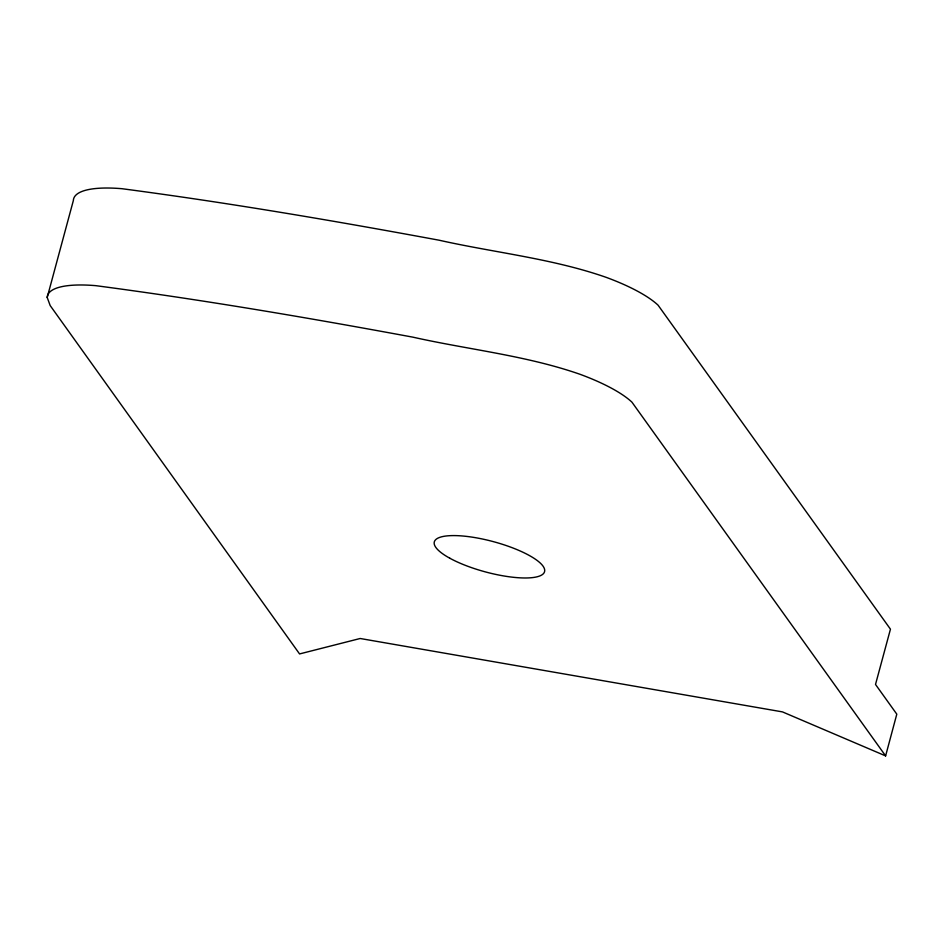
<?xml version="1.0" encoding="UTF-8"?>
<svg xmlns="http://www.w3.org/2000/svg" width="944" height="944" viewBox="0 0 944 944"><rect width="100%" height="100%" fill="white"/><g stroke="black" fill="none" stroke-linecap="round" stroke-linejoin="round"><path stroke-width="1.42" d="M885.614 755.896L896.8 714.16L875.513 684.447L890.452 629.176L658.086 305.195A98.648 27.01 15.1 0 0 606.013 277.288C552.004 258.467 494.597 252.673 439.019 240.189C333.704 220.695 228.07 202.7 121.87 188.694A98.07 26.869 15.1 0 0 73.361 200.517L47.2 297.466L50.185 305.573L299.567 653.932L360.171 638.498L782.47 711.894L885.614 755.896L631.937 402.156A98.648 27.022 15.1 0 0 579.876 374.237C525.855 355.44 468.448 349.622 412.858 337.15C307.543 317.656 201.91 299.649 95.71 285.654A98.07 26.869 15.1 0 0 47.2 297.466M449.84 558.234A57.1 15.647 15.1 0 0 542.647 574.365A57.1 15.647 15.1 0 0 475.8 537.738A57.1 15.647 15.1 0 0 449.84 558.234"/></g></svg>
